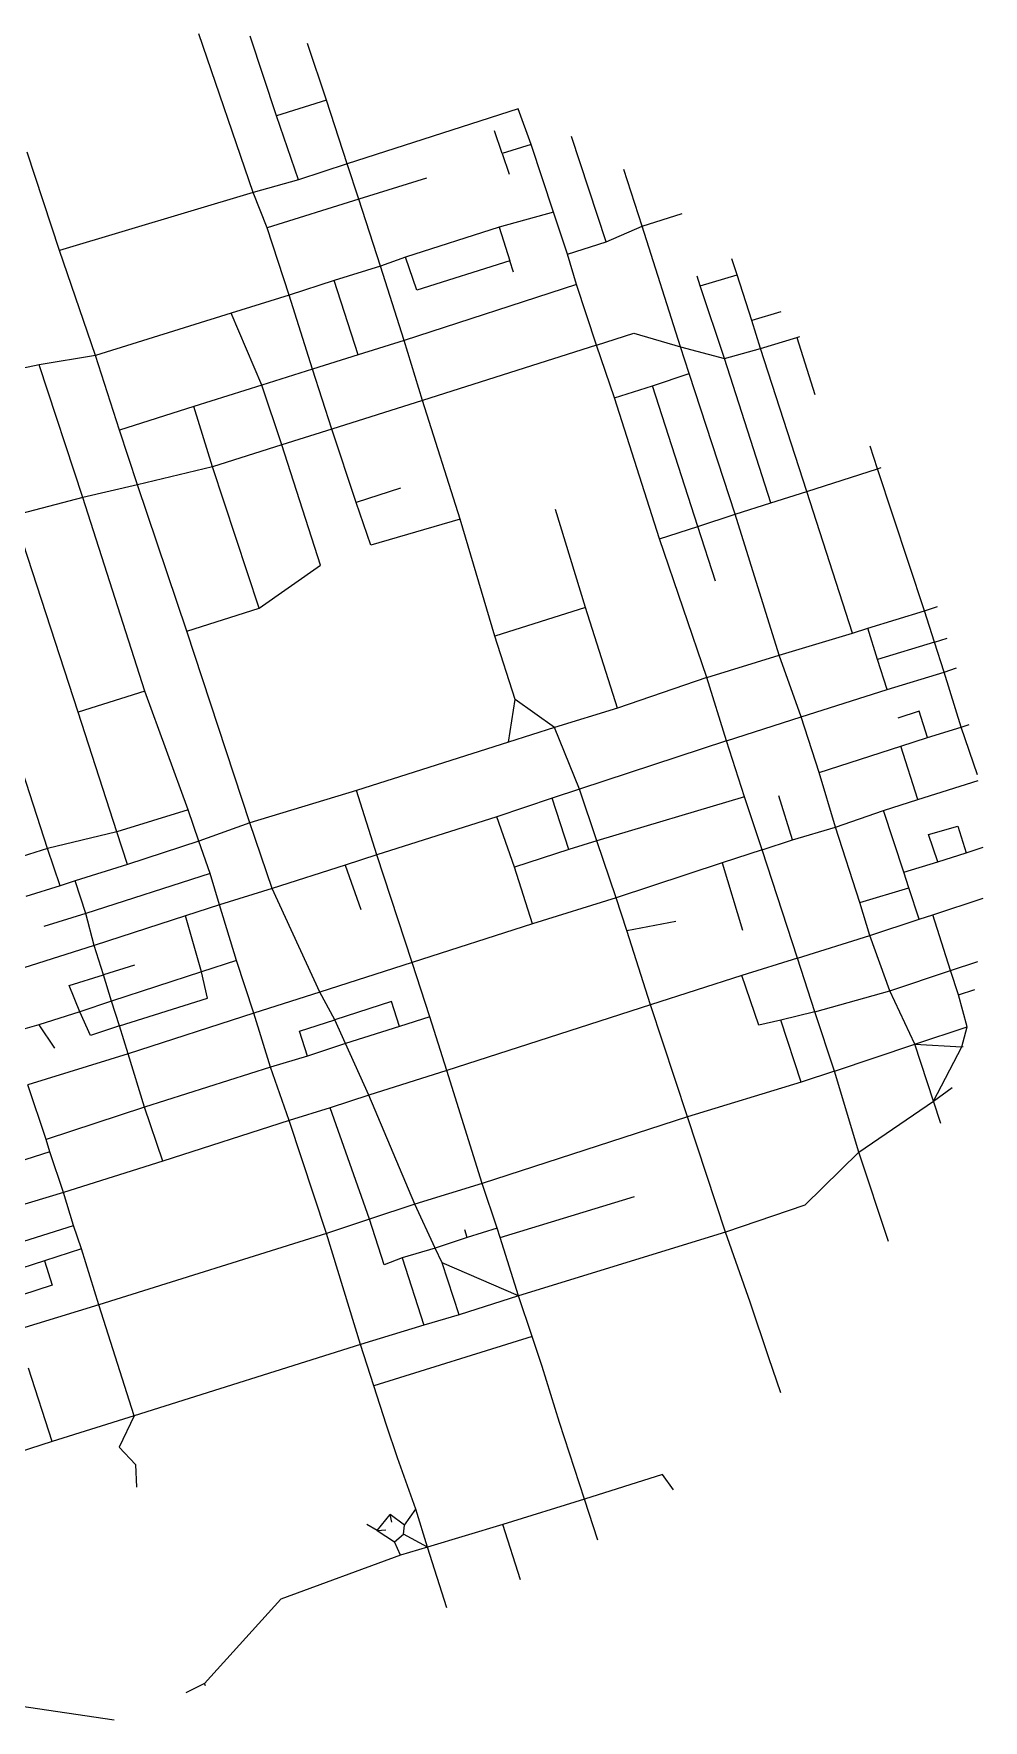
# Model space of a CAD drawing. Header units: metres. Extents: x 627711 to 631056, y 4832847 to 4835379.
# Drawn here: x 629828 to 631056, y 4833200 to 4835379 of the extents above; entities that cross this region are included whole.
import ezdxf

# ---------------------------------------------------------------- set-up
doc = ezdxf.new("R2010")
doc.units = ezdxf.units.M

msp = doc.modelspace()

# ---------------------------------------------------------------- linework, layer by layer
at = {"layer": 'ROADS'}
for points in [[(630111.9, 4835174.2), (630041.7, 4835379.2)], [(630142, 4835273.2), (630108.1, 4835376)], [(630207, 4835293.3), (630182.4, 4835366.6)], [(630207, 4835293.3), (630142, 4835273.2)], [(630233.7, 4835211), (630207, 4835293.3)], [(630454.6, 4835282), (630233.7, 4835211)], [(630454.6, 4835282), (630454.4, 4835282.4)], [(630454.6, 4835282), (630455, 4835282.1)], [(630471.2, 4835236), (630454.6, 4835282)], [(630170.5, 4835190.5), (630142, 4835273.2)], [(630434, 4835224.7), (630424.1, 4835253.6)], [(630471.2, 4835236), (630434, 4835224.7)], [(630500.1, 4835148.6), (630471.2, 4835236)], [(630568.4, 4835110.3), (630523.4, 4835246.3)], [(629861.7, 4835099.3), (629820.1, 4835226)], [(630233.7, 4835211), (630170.5, 4835190.5)], [(630248.7, 4835165.5), (630233.7, 4835211)], [(630434, 4835224.7), (630442.9, 4835197.6)], [(630170.5, 4835190.5), (630111.9, 4835174.2)], [(630336.2, 4835192.6), (630248.7, 4835165.5)], [(630614.6, 4835130.7), (630591.3, 4835203.8)], [(630111.9, 4835174.2), (629861.7, 4835099.3)], [(630130, 4835128.4), (630111.9, 4835174.2)], [(630248.7, 4835165.5), (630130, 4835128.4)], [(630276.5, 4835079.1), (630248.7, 4835165.5)], [(630500.1, 4835148.6), (630429.9, 4835129.5)], [(630518.3, 4835094.6), (630500.1, 4835148.6)], [(630614.6, 4835130.7), (630666.4, 4835147)], [(630158.6, 4835041.6), (630130, 4835128.4)], [(630429.9, 4835129.5), (630308.8, 4835090.6)], [(630429.9, 4835129.5), (630443.6, 4835085.8)], [(630568.4, 4835110.3), (630614.6, 4835130.7)], [(630664.5, 4834974.7), (630614.6, 4835130.7)], [(630518.3, 4835094.6), (630568.4, 4835110.3)], [(629908.1, 4834963.5), (629861.7, 4835099.3)], [(630276.5, 4835079.1), (630216.8, 4835060.2)], [(630308.8, 4835090.6), (630276.5, 4835079.1)], [(630307.2, 4834982.7), (630276.5, 4835079.1)], [(630443.6, 4835085.8), (630323.4, 4835048), (630308.8, 4835090.6)], [(630448.5, 4835071.2), (630443.6, 4835085.8)], [(630529.9, 4835055.1), (630518.3, 4835094.6)], [(630737.4, 4835067.9), (630730.8, 4835088.5)], [(630216.8, 4835060.2), (630158.6, 4835041.6)], [(630247.7, 4834964.2), (630216.8, 4835060.2)], [(630689.9, 4835053.6), (630685.8, 4835065.9)], [(630689.9, 4835053.6), (630737.4, 4835067.9)], [(630756.5, 4835008.6), (630737.4, 4835067.9)], [(630158.6, 4835041.6), (630083.5, 4835018)], [(630188.9, 4834945.9), (630158.6, 4835041.6)], [(630529.9, 4835055.1), (630307.2, 4834982.7)], [(630555.6, 4834976.8), (630529.9, 4835055.1)], [(630721.1, 4834959.7), (630689.9, 4835053.6)], [(630083.5, 4835018), (629908.1, 4834963.5)], [(630123.3, 4834925.1), (630083.5, 4835018)], [(630793.8, 4835019.9), (630756.5, 4835008.6)], [(630555.6, 4834976.8), (630604, 4834992.4), (630664.5, 4834974.7)], [(630767.9, 4834972.7), (630756.5, 4835008.6)], [(630307.2, 4834982.7), (630247.7, 4834964.2)], [(630330.7, 4834905.2), (630307.2, 4834982.7)], [(630555.6, 4834976.8), (630330.7, 4834905.2)], [(630579.1, 4834908.8), (630555.6, 4834976.8)], [(630675.4, 4834940.3), (630664.5, 4834974.7)], [(630664.5, 4834974.7), (630721.1, 4834959.7)], [(630721.1, 4834959.7), (630767.9, 4834972.7)], [(630767.9, 4834972.7), (630814.8, 4834986.8)], [(630827.7, 4834787.9), (630767.9, 4834972.7)], [(630814.8, 4834986.8), (630818.6, 4834988)], [(630814.8, 4834986.8), (630838, 4834913)], [(629835.4, 4834951.5), (629790.5, 4834941.8)], [(629908.1, 4834963.5), (629835.4, 4834951.5)], [(629892, 4834780.2), (629835.4, 4834951.5)], [(629939.3, 4834866.9), (629908.1, 4834963.5)], [(630247.7, 4834964.2), (630188.9, 4834945.9)], [(630781.2, 4834773), (630721.1, 4834959.7)], [(630188.9, 4834945.9), (630123.3, 4834925.1)], [(630213.8, 4834868.3), (630188.9, 4834945.9)], [(630628.3, 4834924.4), (630675.4, 4834940.3)], [(630735.1, 4834758.6), (630675.4, 4834940.3)], [(630123.3, 4834925.1), (630035.2, 4834897.6)], [(630149.3, 4834848.3), (630123.3, 4834925.1)], [(630330.7, 4834905.2), (630213.8, 4834868.3)], [(630379.4, 4834752.1), (630330.7, 4834905.2)], [(630579.1, 4834908.8), (630628.3, 4834924.4)], [(630637.3, 4834726.6), (630579.1, 4834908.8)], [(630686.6, 4834742.4), (630628.3, 4834924.4)], [(630035.2, 4834897.6), (629939.3, 4834866.9)], [(630059.4, 4834819.7), (630035.2, 4834897.6)], [(629962.5, 4834796.5), (629939.3, 4834866.9)], [(630213.8, 4834868.3), (630149.3, 4834848.3)], [(630245.3, 4834773.5), (630213.8, 4834868.3)], [(630149.3, 4834848.3), (630059.4, 4834819.7)], [(630119.6, 4834637), (630199.1, 4834692.8), (630149.3, 4834848.3)], [(630918.9, 4834817.3), (630909.5, 4834846.5)], [(630059.4, 4834819.7), (629962.5, 4834796.5)], [(630119.6, 4834637), (630059.4, 4834819.7)], [(630827.7, 4834787.9), (630918.9, 4834817.3)], [(630918.9, 4834817.3), (630923.7, 4834818.7)], [(630979.6, 4834633.8), (630918.9, 4834817.3)], [(629962.5, 4834796.5), (629892, 4834780.2)], [(630026.4, 4834607.3), (629962.5, 4834796.5)], [(629892, 4834780.2), (629803, 4834756.7)], [(629972, 4834529.8), (629892, 4834780.2)], [(630302.5, 4834792), (630245.3, 4834773.5)], [(630781.2, 4834773), (630827.7, 4834787.9)], [(630886.6, 4834604.6), (630827.7, 4834787.9)], [(629885.7, 4834502.7), (629803, 4834756.7)], [(630379.4, 4834752.1), (630264.1, 4834718.4), (630245.3, 4834773.5)], [(630424.5, 4834601.1), (630379.4, 4834752.1)], [(630541.6, 4834637.8), (630502.6, 4834764.5)], [(630686.6, 4834742.4), (630735.1, 4834758.6)], [(630735.1, 4834758.6), (630781.2, 4834773)], [(630792, 4834576.2), (630735.1, 4834758.6)], [(630637.3, 4834726.6), (630686.6, 4834742.4)], [(630709.4, 4834671.9), (630686.6, 4834742.4)], [(630698.5, 4834547.5), (630637.3, 4834726.6)], [(630026.4, 4834607.3), (630119.6, 4834637)], [(630541.6, 4834637.8), (630424.5, 4834601.1)], [(630582.9, 4834507.9), (630541.6, 4834637.8)], [(630906.3, 4834611.3), (630979.6, 4834633.8)], [(630979.6, 4834633.8), (630996.7, 4834639.2)], [(630992.8, 4834593.3), (630979.6, 4834633.8)], [(630107.6, 4834359.6), (630026.4, 4834607.3)], [(630450.8, 4834519), (630424.5, 4834601.1)], [(630792, 4834576.2), (630886.6, 4834604.6)], [(630886.6, 4834604.6), (630906.3, 4834611.3)], [(630919.1, 4834570.6), (630906.3, 4834611.3)], [(630992.8, 4834593.3), (630919.1, 4834570.6)], [(630992.8, 4834593.3), (631009.2, 4834598.5)], [(631005.2, 4834554.6), (630992.8, 4834593.3)], [(630698.5, 4834547.5), (630792, 4834576.2)], [(630820.4, 4834496.9), (630792, 4834576.2)], [(630931.6, 4834531.9), (630919.1, 4834570.6)], [(631005.2, 4834554.6), (631020.9, 4834560.1)], [(630698.5, 4834547.5), (630582.9, 4834507.9)], [(630724, 4834465.7), (630698.5, 4834547.5)], [(630931.6, 4834531.9), (631005.2, 4834554.6)], [(631026.9, 4834483.5), (631005.2, 4834554.6)], [(629972, 4834529.8), (629885.7, 4834502.7)], [(630027.9, 4834376.5), (629972, 4834529.8)], [(630441.9, 4834464.1), (630450.8, 4834519)], [(630501.3, 4834483), (630450.8, 4834519)], [(630820.4, 4834496.9), (630931.6, 4834531.9)], [(629935.9, 4834348), (629885.7, 4834502.7)], [(630582.9, 4834507.9), (630501.3, 4834483)], [(630724, 4834465.7), (630820.4, 4834496.9)], [(630843.5, 4834424.8), (630820.4, 4834496.9)], [(630983.7, 4834470), (630972.8, 4834503.8), (630945.1, 4834495)], [(630501.3, 4834483), (630441.9, 4834464.1)], [(630533.9, 4834403.2), (630501.3, 4834483)], [(630949.2, 4834458.7), (630983.7, 4834470)], [(630983.7, 4834470), (631026.9, 4834483.5)], [(631026.9, 4834483.5), (631037.4, 4834486.9)], [(631048.2, 4834421.6), (631026.9, 4834483.5)], [(630441.9, 4834464.1), (630245.4, 4834401.6)], [(630724, 4834465.7), (630533.9, 4834403.2)], [(630747.2, 4834393.5), (630724, 4834465.7)], [(630843.5, 4834424.8), (630949.2, 4834458.7)], [(630971.2, 4834389.9), (630949.2, 4834458.7)], [(629846.3, 4834326.8), (629814.4, 4834425)], [(630533.9, 4834403.2), (630498.4, 4834391.5)], [(630556.4, 4834336.5), (630533.9, 4834403.2)], [(630864.7, 4834354), (630843.5, 4834424.8)], [(630971.2, 4834389.9), (631048.9, 4834414.4)], [(630245.4, 4834401.6), (630107.6, 4834359.6)], [(630272, 4834318.5), (630245.4, 4834401.6)], [(630498.4, 4834391.5), (630427.1, 4834367.6)], [(630519.9, 4834325.1), (630498.4, 4834391.5)], [(630747.2, 4834393.5), (630556.4, 4834336.5)], [(630770, 4834324.7), (630747.2, 4834393.5)], [(630809.3, 4834337.7), (630791.4, 4834394.6)], [(630926.6, 4834375.5), (630971.2, 4834389.9)], [(630027.9, 4834376.5), (629935.9, 4834348)], [(630041.9, 4834336), (630027.9, 4834376.5)], [(630107.6, 4834359.6), (630041.9, 4834336)], [(630136.4, 4834275.1), (630107.6, 4834359.6)], [(630427.1, 4834367.6), (630272, 4834318.5)], [(630449.7, 4834302.4), (630427.1, 4834367.6)], [(630864.7, 4834354), (630926.6, 4834375.5)], [(630953, 4834296), (630926.6, 4834375.5)], [(629935.9, 4834348), (629846.3, 4834326.8)], [(629949.5, 4834305.8), (629935.9, 4834348)], [(630809.3, 4834337.7), (630864.7, 4834354)], [(630896, 4834256.8), (630864.7, 4834354)], [(630996.9, 4834309.3), (630985, 4834344.6), (631022.8, 4834355.4), (631033.4, 4834321.2)], [(629846.3, 4834326.8), (629797, 4834310.9)], [(629862.6, 4834278.5), (629846.3, 4834326.8)], [(630041.9, 4834336), (629949.5, 4834305.8)], [(630056.4, 4834294.1), (630041.9, 4834336)], [(630272, 4834318.5), (630231.1, 4834305.2)], [(630317.5, 4834179.3), (630272, 4834318.5)], [(630519.9, 4834325.1), (630449.7, 4834302.4)], [(630556.4, 4834336.5), (630519.9, 4834325.1)], [(630581.3, 4834263), (630556.4, 4834336.5)], [(630770, 4834324.7), (630718.1, 4834308)], [(630770, 4834324.7), (630809.3, 4834337.7)], [(630815.7, 4834185.1), (630770, 4834324.7)], [(630996.9, 4834309.3), (631033.4, 4834321.2)], [(631033.4, 4834321.2), (631055.7, 4834328.1)], [(629949.5, 4834305.8), (629882.2, 4834284.7)], [(630231.1, 4834305.2), (630136.4, 4834275.1)], [(630231.1, 4834305.2), (630251.2, 4834247.7)], [(630473, 4834229.2), (630449.7, 4834302.4)], [(630718.1, 4834308), (630581.3, 4834263)], [(630718.1, 4834308), (630744.5, 4834221.2)], [(630953, 4834296), (630996.9, 4834309.3)], [(630959.3, 4834275.7), (630953, 4834296)], [(629862.6, 4834278.5), (629818.2, 4834264.5)], [(629882.2, 4834284.7), (629862.6, 4834278.5)], [(629895.9, 4834242.8), (629882.2, 4834284.7)], [(630056.4, 4834294.1), (629895.9, 4834242.8)], [(630068.6, 4834253.7), (630056.4, 4834294.1)], [(630136.4, 4834275.1), (630068.6, 4834253.7)], [(630198.3, 4834141), (630136.4, 4834275.1)], [(630896, 4834256.8), (630959.3, 4834275.7)], [(630973, 4834235.3), (630959.3, 4834275.7)], [(630068.6, 4834253.7), (630024.7, 4834239.5)], [(630090.7, 4834181.7), (630068.6, 4834253.7)], [(630581.3, 4834263), (630473, 4834229.2)], [(630594.9, 4834220.7), (630581.3, 4834263)], [(630908.9, 4834214.4), (630896, 4834256.8)], [(630990.5, 4834240.8), (631055.3, 4834262.3)], [(629895.9, 4834242.8), (629841.7, 4834225.7)], [(629906.7, 4834201.4), (629895.9, 4834242.8)], [(630024.7, 4834239.5), (629906.7, 4834201.4)], [(630045.3, 4834167.3), (630024.7, 4834239.5)], [(630473, 4834229.2), (630317.5, 4834179.3)], [(630594.9, 4834220.7), (630658.5, 4834232.5)], [(630908.9, 4834214.4), (630973, 4834235.3)], [(630973, 4834235.3), (630990.5, 4834240.8)], [(631013.1, 4834168.8), (630990.5, 4834240.8)], [(630625.7, 4834124.7), (630594.9, 4834220.7)], [(630815.7, 4834185.1), (630908.9, 4834214.4)], [(630934.7, 4834142.9), (630908.9, 4834214.4)], [(629906.7, 4834201.4), (629778.6, 4834160.6)], [(629918.5, 4834163.4), (629906.7, 4834201.4)], [(629958.7, 4834175.7), (629918.5, 4834163.4)], [(630045.3, 4834167.3), (629929.1, 4834129.4)], [(629939.4, 4834097.6), (630053.2, 4834133.1), (630045.3, 4834167.3)], [(630090.7, 4834181.7), (630045.3, 4834167.3)], [(630112.9, 4834113.7), (630090.7, 4834181.7)], [(630317.5, 4834179.3), (630198.3, 4834141)], [(630340.3, 4834109.2), (630317.5, 4834179.3)], [(630815.7, 4834185.1), (630743.4, 4834162.5)], [(630837.9, 4834115.7), (630815.7, 4834185.1)], [(630934.7, 4834142.9), (631013.1, 4834168.8)], [(631013.1, 4834168.8), (631048.6, 4834180.4)], [(631023.7, 4834137.5), (631013.1, 4834168.8)], [(629888.2, 4834115.7), (629874.2, 4834149.6), (629918.5, 4834163.4)], [(629929.1, 4834129.4), (629918.5, 4834163.4)], [(630743.4, 4834162.5), (630625.7, 4834124.7)], [(630793.9, 4834104.9), (630765.5, 4834098.5), (630743.4, 4834162.5)], [(630837.9, 4834115.7), (630934.7, 4834142.9)], [(630967.4, 4834073.7), (630934.7, 4834142.9)], [(631023.7, 4834137.5), (631044.8, 4834144.6)], [(629929.1, 4834129.4), (629888.2, 4834115.7)], [(629939.4, 4834097.6), (629929.1, 4834129.4)], [(630198.3, 4834141), (630112.9, 4834113.7)], [(630217.7, 4834105.3), (630198.3, 4834141)], [(630301.3, 4834096.8), (630291, 4834128.9), (630217.7, 4834105.3)], [(630625.7, 4834124.7), (630362.3, 4834039.9)], [(630673.5, 4833979.7), (630625.7, 4834124.7)], [(631034.7, 4834096.3), (631023.7, 4834137.5)], [(629835.2, 4834098.7), (629798.9, 4834088.6)], [(629888.2, 4834115.7), (629835.2, 4834098.7)], [(629835.2, 4834098.7), (629855.2, 4834068.8)], [(629939.4, 4834097.6), (629901.9, 4834085.2), (629888.2, 4834115.7)], [(630112.9, 4834113.7), (629950.5, 4834061.5)], [(630134.6, 4834044.2), (630112.9, 4834113.7)], [(630182.2, 4834058.2), (630172, 4834090.5), (630217.7, 4834105.3)], [(630231.4, 4834074.5), (630217.7, 4834105.3)], [(630340.3, 4834109.2), (630301.3, 4834096.8)], [(630362.3, 4834039.9), (630340.3, 4834109.2)], [(630837.9, 4834115.7), (630793.9, 4834104.9)], [(630820.5, 4834024.6), (630793.9, 4834104.9)], [(630863.5, 4834038.7), (630837.9, 4834115.7)], [(629950.5, 4834061.5), (629939.4, 4834097.6)], [(630301.3, 4834096.8), (630231.4, 4834074.5)], [(630967.4, 4834073.7), (631034.7, 4834096.3)], [(631028, 4834070.3), (631034.7, 4834096.3)], [(631034.7, 4834096.3), (631035, 4834096.4)], [(629950.5, 4834061.5), (629820.9, 4834021.3)], [(629971.6, 4833992.4), (629950.5, 4834061.5)], [(630182.2, 4834058.2), (630134.6, 4834044.2)], [(630231.4, 4834074.5), (630182.2, 4834058.2)], [(630261.4, 4834008.1), (630231.4, 4834074.5)], [(630863.5, 4834038.7), (630967.4, 4834073.7)], [(630991.2, 4834000), (630967.4, 4834073.7)], [(630967.4, 4834073.7), (631028, 4834070.3)], [(630991.2, 4834000), (631028, 4834070.3)], [(631028, 4834070.3), (631029.6, 4834070.7)], [(630134.6, 4834044.2), (629971.6, 4833992.4)], [(630158.7, 4833975), (630134.6, 4834044.2)], [(630362.3, 4834039.9), (630261.4, 4834008.1)], [(630408.1, 4833893.9), (630362.3, 4834039.9)], [(630863.5, 4834038.7), (630820.5, 4834024.6)], [(630894.8, 4833934.1), (630863.5, 4834038.7)], [(629844.7, 4833950.5), (629820.9, 4834021.3)], [(630820.5, 4834024.6), (630673.5, 4833979.7)], [(630991.2, 4834000), (631015.6, 4834017.6)], [(629971.6, 4833992.4), (629844.7, 4833950.5)], [(629995.2, 4833922.7), (629971.6, 4833992.4)], [(630211.7, 4833991.6), (630158.7, 4833975)], [(630261.4, 4834008.1), (630211.7, 4833991.6)], [(630262.6, 4833847.6), (630211.7, 4833991.6)], [(630321.2, 4833867.2), (630261.4, 4834008.1)], [(630894.8, 4833934.1), (630991.2, 4834000)], [(631001, 4833971.4), (630991.2, 4834000)], [(630158.7, 4833975), (629995.2, 4833922.7)], [(630206.7, 4833829.3), (630158.7, 4833975)], [(630673.5, 4833979.7), (630408.1, 4833893.9)], [(630722.5, 4833831), (630673.5, 4833979.7)], [(629849.3, 4833934.7), (629844.7, 4833950.5)], [(629849.3, 4833934.7), (629796.9, 4833917.8)], [(629867, 4833882.2), (629849.3, 4833934.7)], [(630894.8, 4833934.1), (630825, 4833865.7), (630722.5, 4833831)], [(630933.1, 4833818.8), (630894.8, 4833934.1)], [(629995.2, 4833922.7), (629867, 4833882.2)], [(629867, 4833882.2), (629760.8, 4833850.1)], [(629879.8, 4833839.7), (629867, 4833882.2)], [(630408.1, 4833893.9), (630321.2, 4833867.2)], [(630427.4, 4833836), (630408.1, 4833893.9)], [(630321.2, 4833867.2), (630262.6, 4833847.6)], [(630347.1, 4833810.4), (630321.2, 4833867.2)], [(630431.4, 4833823.9), (630604.9, 4833876.9)], [(629751.5, 4833764.7), (629741.6, 4833796.1), (629879.8, 4833839.7)], [(629890, 4833809.2), (629879.8, 4833839.7)], [(630262.6, 4833847.6), (630206.7, 4833829.3)], [(630304.7, 4833797.7), (630281.5, 4833788.7), (630262.6, 4833847.6)], [(630206.7, 4833829.3), (629912.7, 4833737)], [(630250.8, 4833685.6), (630206.7, 4833829.3)], [(630388.8, 4833824.1), (630347.1, 4833810.4)], [(630388.8, 4833824.1), (630385.7, 4833834)], [(630427.4, 4833836), (630388.8, 4833824.1)], [(630431.4, 4833823.9), (630427.4, 4833836)], [(630454.9, 4833748.6), (630431.4, 4833823.9)], [(630722.5, 4833831), (630454.9, 4833748.6)], [(630754.3, 4833740.6), (630722.5, 4833831)], [(629842.4, 4833793.9), (629852.4, 4833762.4), (629693.2, 4833710.8)], [(629842.4, 4833793.9), (629751.5, 4833764.7)], [(629890, 4833809.2), (629842.4, 4833793.9)], [(629912.7, 4833737), (629890, 4833809.2)], [(630347.1, 4833810.4), (630304.7, 4833797.7)], [(630304.7, 4833797.7), (630332.8, 4833710.9)], [(630356.2, 4833791.5), (630347.1, 4833810.4)], [(630378.3, 4833723.9), (630356.2, 4833791.5)], [(630454.9, 4833748.6), (630356.2, 4833791.5)], [(629912.7, 4833737), (629805.9, 4833704.5)], [(629958.2, 4833593.5), (629912.7, 4833737)], [(630454.9, 4833748.6), (630378.3, 4833723.9)], [(630472.5, 4833696.1), (630454.9, 4833748.6)], [(630778.7, 4833668.4), (630754.3, 4833740.6)], [(630332.8, 4833710.9), (630250.8, 4833685.6)], [(630378.3, 4833723.9), (630332.8, 4833710.9)], [(630250.8, 4833685.6), (629958.2, 4833593.5)], [(630268.2, 4833632.5), (630250.8, 4833685.6)], [(630472.5, 4833696.1), (630268.2, 4833632.5)], [(630485.4, 4833657.2), (630472.5, 4833696.1)], [(630793.9, 4833623.2), (630778.7, 4833668.4)], [(629852.1, 4833560.4), (629821.7, 4833655.3)], [(630508, 4833585), (630485.4, 4833657.2)], [(630284.5, 4833581.7), (630268.2, 4833632.5)], [(629958.2, 4833593.5), (629852.1, 4833560.4)], [(629958.2, 4833593.5), (629938.8, 4833553.3), (629960, 4833530.8), (629961.2, 4833501.4)], [(630298.7, 4833539.3), (630284.5, 4833581.7)], [(630540.3, 4833485.9), (630508, 4833585)], [(629852.1, 4833560.4), (629748, 4833527)], [(630322.2, 4833473.1), (630298.7, 4833539.3)], [(630655.2, 4833498), (630641, 4833517.9), (630540.3, 4833485.9)], [(630272.1, 4833445.5), (630289.2, 4833466.3)], [(630307.5, 4833452.3), (630289.2, 4833466.3)], [(630291.1, 4833456.4), (630289.2, 4833466.3)], [(630307.5, 4833452.3), (630322.2, 4833473.1)], [(630337.2, 4833423.9), (630322.2, 4833473.1)], [(630540.3, 4833485.9), (630434.8, 4833453.1)], [(630557.6, 4833433), (630540.3, 4833485.9)], [(630272.1, 4833445.5), (630258.8, 4833453.1)], [(630272.1, 4833445.5), (630283.4, 4833446.3)], [(630272.1, 4833445.5), (630294.6, 4833430.7)], [(630306.3, 4833440.9), (630307.5, 4833452.3)], [(630434.8, 4833453.1), (630337.2, 4833423.9)], [(630457.4, 4833381.8), (630434.8, 4833453.1)], [(630294.6, 4833430.7), (630306.3, 4833440.9)], [(630302.4, 4833413.5), (630294.6, 4833430.7)], [(630337.2, 4833423.9), (630302.4, 4833413.5)], [(630337.2, 4833423.9), (630306.3, 4833440.9)], [(630362.2, 4833345.7), (630337.2, 4833423.9)], [(630302.4, 4833413.5), (630147.9, 4833356.7), (630049, 4833247.8)], [(629932.4, 4833200.3), (629736.9, 4833229.5)], [(630049, 4833247.8), (630025.2, 4833235.6)], [(630050.4, 4833244.8), (630049, 4833247.8)]]:
    msp.add_lwpolyline(points, dxfattribs=at)

doc.saveas('drawing.dxf')
